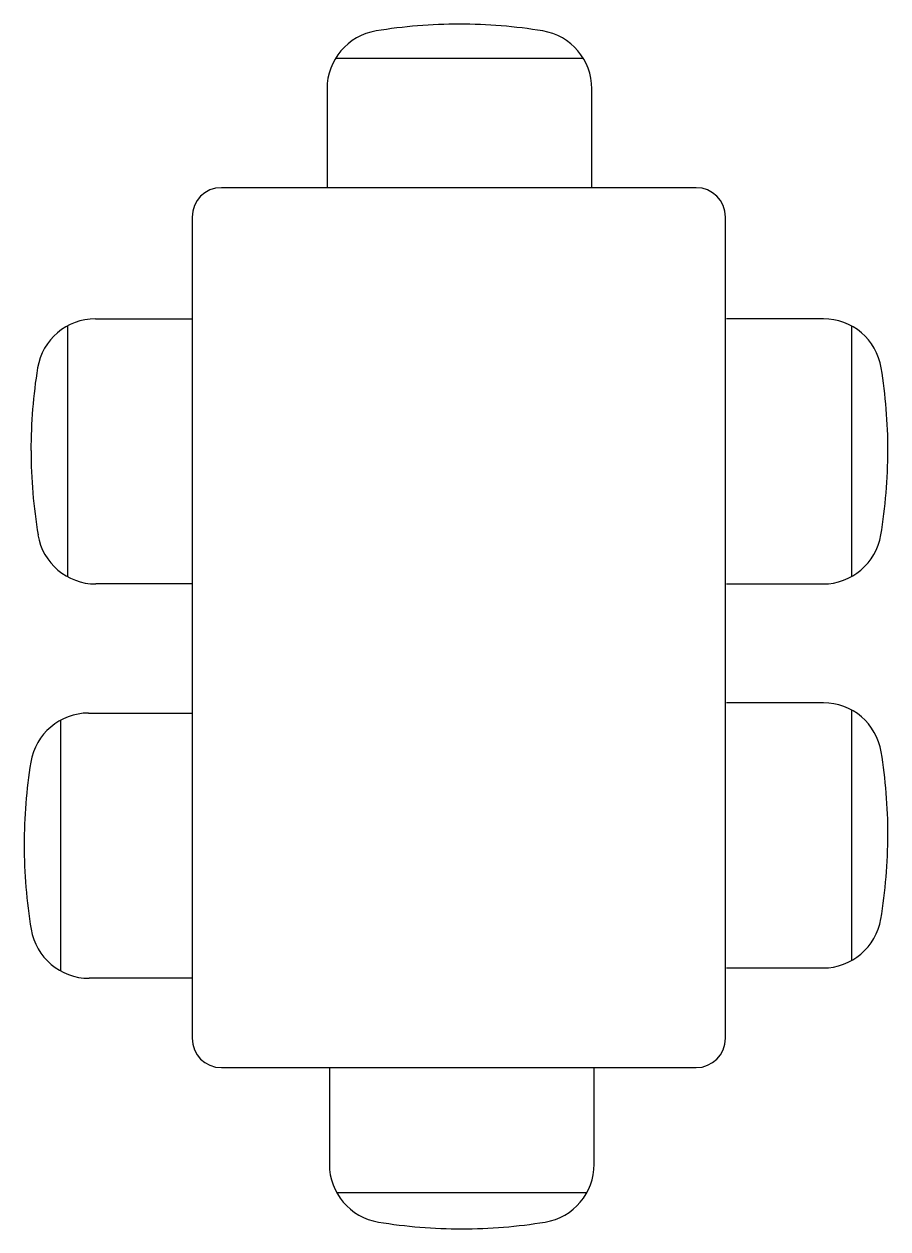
# Model space of a CAD drawing. Header units: millimetres. Extents: x 8952.58 to 8953.76, y 5075.44 to 5077.08.
import ezdxf

# ---------------------------------------------------------------- set-up
doc = ezdxf.new("R2010")
doc.units = ezdxf.units.MM

msp = doc.modelspace()

# ---------------------------------------------------------------- linework, layer by layer
for p, q in [((8953.0064, 5077.0365), (8953.344, 5077.0365)), ((8952.9946, 5076.9946), (8952.9946, 5076.8591)), ((8953.3558, 5076.8591), (8953.3558, 5076.9946)), ((8953.4982, 5076.8597), (8952.8505, 5076.8597)), ((8952.8105, 5076.8197), (8952.8105, 5075.6994)), ((8953.5382, 5075.6994), (8953.5382, 5076.8197)), ((8952.6788, 5076.6809), (8952.8105, 5076.6809)), ((8953.6717, 5076.6809), (8953.5397, 5076.6809)), ((8952.6404, 5076.6711), (8952.6404, 5076.3292)), ((8953.7101, 5076.6711), (8953.7101, 5076.3292)), ((8952.8105, 5076.3191), (8952.6792, 5076.3191)), ((8953.5397, 5076.3191), (8953.6712, 5076.3191)), ((8953.6717, 5076.157), (8953.5397, 5076.157)), ((8952.631, 5076.1332), (8952.631, 5075.7913)), ((8952.6694, 5076.143), (8952.8105, 5076.143)), ((8953.7101, 5076.1472), (8953.7101, 5075.8053)), ((8953.5397, 5075.7953), (8953.6712, 5075.7953)), ((8952.8105, 5075.7812), (8952.6699, 5075.7812)), ((8952.8505, 5075.6594), (8953.4982, 5075.6594)), ((8952.9978, 5075.6599), (8952.9978, 5075.5276)), ((8953.3591, 5075.5276), (8953.3591, 5075.6599)), ((8953.0078, 5075.4889), (8953.3491, 5075.4889))]:
    msp.add_line(p, q)
for centre, radius, start, end in [((8953.0746, 5076.9946), 0.08, 99.3723, 180), ((8953.1752, 5076.385), 0.6978, 90, 99.3723), ((8953.1752, 5076.385), 0.6978, 80.6277, 90), ((8953.2758, 5076.9946), 0.08, 0, 80.6277), ((8952.8505, 5076.8197), 0.04, 90, 180), ((8953.4982, 5076.8197), 0.04, 0, 90), ((8952.6788, 5076.6009), 0.08, 90, 170.6936), ((8953.6717, 5076.6009), 0.08, 9.3064, 90), ((8953.2813, 5076.5022), 0.6906, 170.6936, 180.0902), ((8953.0691, 5076.5022), 0.6906, 359.9098, 9.3064), ((8953.2981, 5076.5022), 0.7073, 180.0902, 189.4567), ((8953.0524, 5076.5022), 0.7073, 350.5433, 359.9098), ((8952.6792, 5076.3991), 0.08, 189.4567, 270), ((8953.6712, 5076.3991), 0.08, 270, 350.5433), ((8953.6717, 5076.077), 0.08, 9.3064, 90), ((8952.6694, 5076.063), 0.08, 90, 170.6936), ((8953.0691, 5075.9783), 0.6906, 359.9098, 9.3064), ((8953.272, 5075.9643), 0.6906, 170.6936, 180.0902), ((8953.0524, 5075.9783), 0.7073, 350.5433, 359.9098), ((8953.2887, 5075.9643), 0.7073, 180.0902, 189.4567), ((8953.6712, 5075.8753), 0.08, 270, 350.5433), ((8952.6699, 5075.8612), 0.08, 189.4567, 270), ((8952.8505, 5075.6994), 0.04, 180, 270), ((8953.4982, 5075.6994), 0.04, 270, 0), ((8953.0778, 5075.5276), 0.08, 180, 260.6277), ((8953.2791, 5075.5276), 0.08, 279.3723, 0), ((8953.1784, 5076.1372), 0.6978, 260.6277, 270), ((8953.1784, 5076.1372), 0.6978, 270, 279.3723)]:
    msp.add_arc(centre, radius, start, end)

doc.saveas('drawing.dxf')
